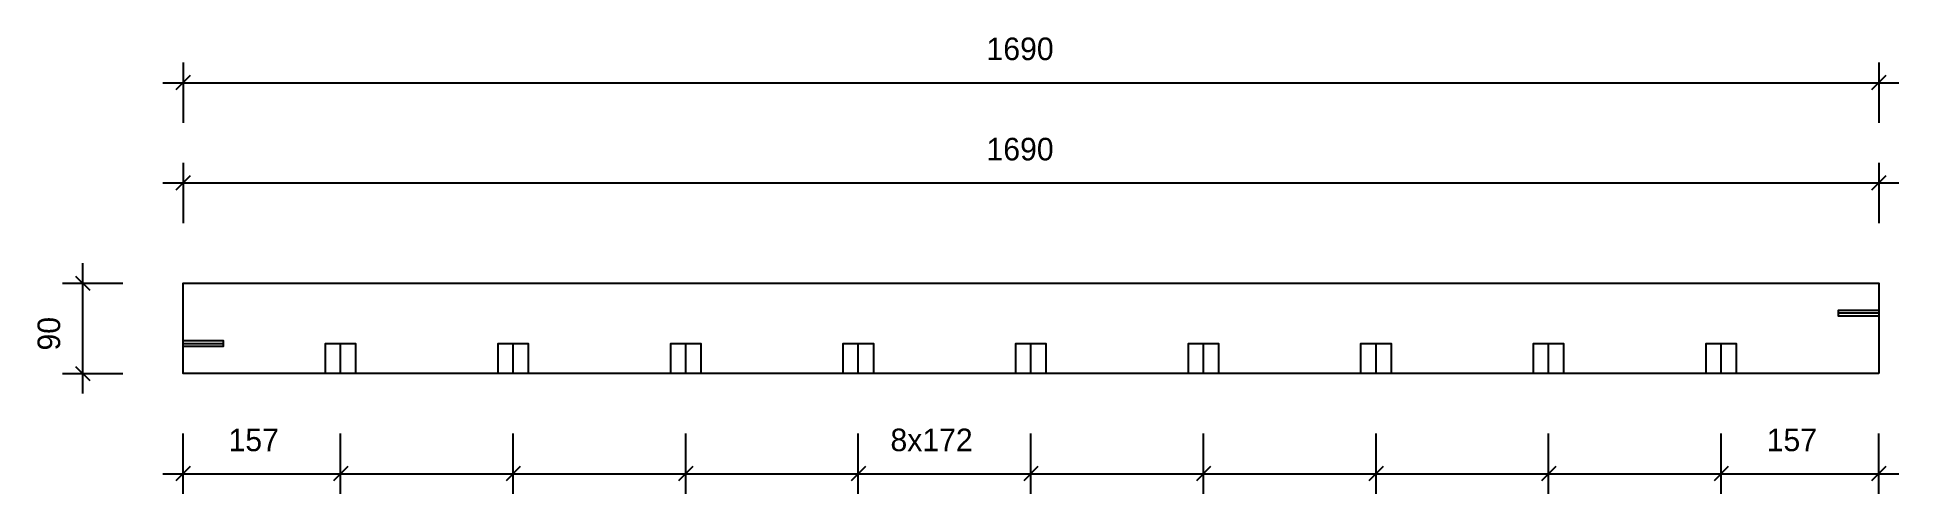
# Model space of a CAD drawing. Header units: millimetres. Extents: x -145 to 1710, y -120 to 335.
import ezdxf
from ezdxf.enums import TextEntityAlignment as Align

# ---------------------------------------------------------------- set-up
doc = ezdxf.new("R2010")
doc.units = ezdxf.units.MM
for name, color, linetype in [('CONTOUR', 7, 'CONTINUOUS'), ('DIMLINES', 7, 'CONTINUOUS'), ('DIMLINESTEXT', 7, 'CONTINUOUS'), ('DRILLINGSSIDE', 7, 'CONTINUOUS')]:
    doc.layers.add(name, color=color, linetype=linetype)

msp = doc.modelspace()

# ---------------------------------------------------------------- linework, layer by layer
at = {"layer": 'CONTOUR', "color": 0, "linetype": '0'}
msp.add_lwpolyline([(1690.001, 0), (0, 0), (0, 90), (1690.001, 90), (1690.001, 0)], dxfattribs=at)
at = {"layer": 'DIMLINES', "color": 0}
for p, q in [((7.071, 297.071), (-7.071, 282.929)), ((0, 310), (0, 250)), ((1697.072, 297.071), (1682.93, 282.929)), ((1690.001, 310), (1690.001, 250)), ((-20, 290), (1710.001, 290)), ((0, 210), (0, 150)), ((1690.001, 210), (1690.001, 150)), ((-20, 190), (1710.001, 190)), ((7.071, 197.071), (-7.071, 182.929)), ((1697.072, 197.071), (1682.93, 182.929)), ((-107.071, 97.071), (-92.929, 82.929)), ((-100, -20), (-100, 110)), ((-120, 90), (-60, 90)), ((-120, 0), (-60, 0)), ((-107.071, 7.071), (-92.929, -7.071)), ((0, -120), (0, -60)), ((157, -120), (157, -60)), ((329, -120), (329, -60)), ((501, -120), (501, -60)), ((673, -120), (673, -60)), ((845.001, -120), (845.001, -60)), ((1017.001, -120), (1017.001, -60)), ((1189.001, -120), (1189.001, -60)), ((1361.001, -120), (1361.001, -60)), ((1533.001, -120), (1533.001, -60)), ((1690.001, -120), (1690.001, -60)), ((-20, -100), (1710.001, -100)), ((7.071, -92.929), (-7.071, -107.071)), ((164.071, -92.929), (149.929, -107.071)), ((336.071, -92.929), (321.929, -107.071)), ((508.071, -92.929), (493.929, -107.071)), ((680.071, -92.929), (665.929, -107.071)), ((852.072, -92.929), (837.929, -107.071)), ((1024.072, -92.929), (1009.93, -107.071)), ((1196.072, -92.929), (1181.93, -107.071)), ((1368.072, -92.929), (1353.93, -107.071)), ((1540.072, -92.929), (1525.93, -107.071)), ((1697.072, -92.929), (1682.93, -107.071))]:
    msp.add_line(p, q, dxfattribs=at)
at = {"layer": 'DRILLINGSSIDE', "color": 3}
for p, q in [((1690.001, 60), (1650.001, 60)), ((0, 30), (40, 30)), ((157, 0), (157, 30)), ((329, 0), (329, 30)), ((501, 0), (501, 30)), ((673, 0), (673, 30)), ((845.001, 0), (845.001, 30)), ((1017.001, 0), (1017.001, 30)), ((1189.001, 0), (1189.001, 30)), ((1361.001, 0), (1361.001, 30)), ((1533.001, 0), (1533.001, 30))]:
    msp.add_line(p, q, dxfattribs=at)
at = {"layer": 'DRILLINGSSIDE', "color": 3, "linetype": '3'}
for points in [[(1690.001, 57), (1650.001, 57), (1650.001, 63), (1690.001, 63)], [(0, 33), (40, 33), (40, 27), (0, 27)], [(142, 0), (142, 30), (172, 30), (172, 0)], [(314, 0), (314, 30), (344, 30), (344, 0)], [(486, 0), (486, 30), (516, 30), (516, 0)], [(658, 0), (658, 30), (688, 30), (688, 0)], [(830.001, 0), (830.001, 30), (860.001, 30), (860.001, 0)], [(1002.001, 0), (1002.001, 30), (1032.001, 30), (1032.001, 0)], [(1174.001, 0), (1174.001, 30), (1204.001, 30), (1204.001, 0)], [(1346.001, 0), (1346.001, 30), (1376.001, 30), (1376.001, 0)], [(1518.001, 0), (1518.001, 30), (1548.001, 30), (1548.001, 0)]]:
    msp.add_lwpolyline(points, dxfattribs=at)

# ---------------------------------------------------------------- texts
at = {"layer": 'DIMLINESTEXT'}
for p in [(800.779, 335), (800.779, 235)]:
    msp.add_text('1690', height=22.5, dxfattribs=at).set_placement(p, align=Align.TOP_LEFT)
for s, rotation, p in [('90', 90, (-145, 22.889)), ('157', -360, (45.334, -55)), ('8x172', -360, (705.051, -55)), ('157', -360, (1578.335, -55))]:
    msp.add_text(s, height=22.5, rotation=rotation, dxfattribs=at).set_placement(p, align=Align.TOP_LEFT)

doc.saveas('drawing.dxf')
